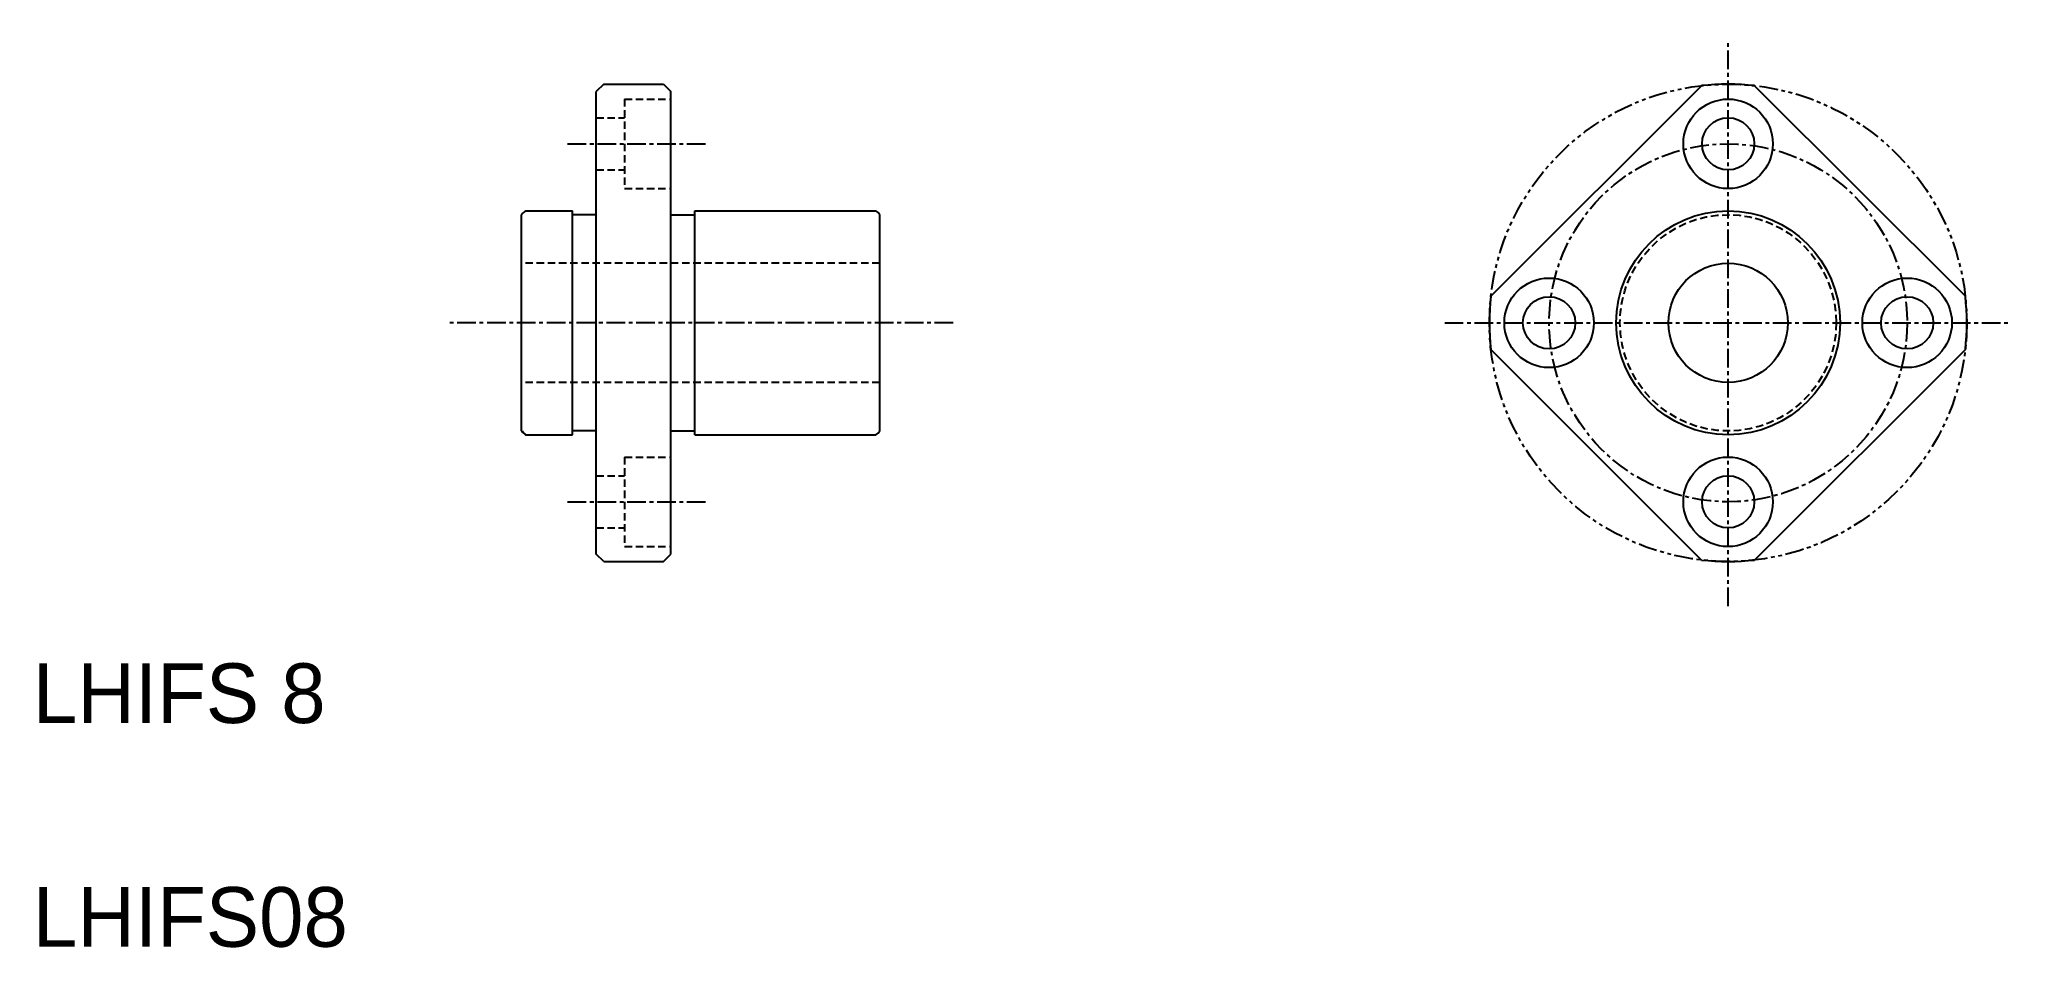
# Model space of a CAD drawing. Extents: x 210 to 342, y 142 to 203.
import ezdxf

# ---------------------------------------------------------------- set-up
doc = ezdxf.new("R2010")
doc.units = 0
for name, pattern in [('CENTER', [2, 1.25, -0.25, 0.25, -0.25]), ('DASHED', [0.75, 0.5, -0.25]), ('PHANTOM', [2.5, 1.25, -0.25, 0.25, -0.25, 0.25, -0.25])]:
    doc.linetypes.add(name, pattern=pattern)
doc.layers.get('0').update_dxf_attribs({"linetype": 'CONTINUOUS'})
doc.layers.add('CENTER', color=1, linetype='CENTER')

msp = doc.modelspace()

# ---------------------------------------------------------------- linework, layer by layer
at = {"color": 7, "linetype": 'CONTINUOUS'}
for p, q in [((247.41, 200.29), (246.91, 199.79)), ((246.91, 168.79), (246.91, 199.79)), ((247.41, 200.29), (251.41, 200.29)), ((251.41, 200.29), (251.91, 199.79)), ((251.91, 168.79), (251.91, 199.79)), ((321, 200.19), (306.88, 186.07)), ((338.68, 186.07), (324.55, 200.19)), ((242.19, 191.79), (245.31, 191.79)), ((245.31, 176.79), (245.31, 191.79)), ((253.51, 176.79), (253.51, 191.79)), ((253.51, 191.79), (265.65, 191.79)), ((241.91, 177.04), (241.91, 191.54)), ((246.91, 191.54), (245.31, 191.54)), ((251.91, 191.54), (253.51, 191.54)), ((265.91, 177.04), (265.91, 191.54)), ((321, 168.39), (306.88, 182.51)), ((338.68, 182.51), (324.55, 168.39)), ((242.16, 176.79), (245.31, 176.79)), ((246.91, 177.04), (245.31, 177.04)), ((246.91, 176.54), (246.91, 176.54)), ((251.91, 177.04), (253.51, 177.04)), ((251.91, 176.54), (251.91, 176.54)), ((253.51, 176.79), (265.65, 176.79)), ((247.41, 168.29), (246.91, 168.79)), ((247.41, 168.29), (251.41, 168.29)), ((251.41, 168.29), (251.91, 168.79))]:
    msp.add_line(p, q, dxfattribs=at)
at = {"color": 3, "linetype": 'DASHED'}
for p, q in [((248.81, 199.29), (251.91, 199.29)), ((248.81, 199.29), (248.81, 193.29)), ((246.91, 198.04), (248.81, 198.04)), ((246.91, 194.54), (248.81, 194.54)), ((248.81, 193.29), (251.91, 193.29)), ((265.91, 188.29), (241.91, 188.29)), ((265.91, 180.29), (241.91, 180.29)), ((248.81, 175.29), (248.81, 169.29)), ((248.81, 175.29), (251.91, 175.29)), ((246.91, 174.04), (248.81, 174.04)), ((246.91, 170.54), (248.81, 170.54)), ((248.81, 169.29), (251.91, 169.29))]:
    msp.add_line(p, q, dxfattribs=at)
at = {"color": 3, "linetype": 'PHANTOM'}
msp.add_circle((322.78, 184.29), 16, dxfattribs=at)
at = {"color": 7, "linetype": 'CONTINUOUS'}
for centre, radius in [((322.78, 196.29), 3), ((322.78, 196.29), 1.75), ((322.78, 184.29), 7.5), ((322.78, 184.29), 4), ((310.78, 184.29), 3), ((334.78, 184.29), 3), ((310.78, 184.29), 1.75), ((334.78, 184.29), 1.75), ((322.78, 172.29), 3), ((322.78, 172.29), 1.75)]:
    msp.add_circle(centre, radius, dxfattribs=at)
at = {"color": 3, "linetype": 'DASHED'}
msp.add_circle((322.78, 184.29), 7.25, dxfattribs=at)
at = {"color": 7, "linetype": 'CONTINUOUS'}
for centre, radius, start, end in [((322.78, 184.29), 16, 83.6248, 96.3752), ((242.66, 191.04), 0.9, 123.5573, 146.4427), ((265.16, 191.04), 0.9, 33.5573, 56.4427), ((322.78, 184.29), 16, 173.6248, 186.3752), ((322.78, 184.29), 16, 353.6248, 6.3752), ((242.66, 177.54), 0.9, 213.5573, 236.4427), ((242.69, 177.54), 0.9, 213.5573, 236.4427), ((265.16, 177.54), 0.9, 303.5573, 326.4427), ((322.78, 184.29), 16, 263.6248, 276.3752)]:
    msp.add_arc(centre, radius, start, end, dxfattribs=at)
at = {"layer": 'CENTER', "color": 1, "linetype": 'CENTER'}
for p, q in [((322.78, 165.29), (322.78, 203.29)), ((244.99, 196.29), (254.25, 196.29)), ((270.84, 184.29), (237.01, 184.29)), ((303.78, 184.29), (341.78, 184.29)), ((244.99, 172.29), (254.25, 172.29))]:
    msp.add_line(p, q, dxfattribs=at)
msp.add_circle((322.78, 184.29), 12, dxfattribs=at)

# ---------------------------------------------------------------- texts
at = {"color": 7, "linetype": 'CONTINUOUS'}
for s, p in [('LHIFS 8', (209.15, 157.46)), ('LHIFS08', (209.15, 142.46))]:
    msp.add_text(s, height=4, dxfattribs=at).set_placement(p)

doc.saveas('drawing.dxf')
